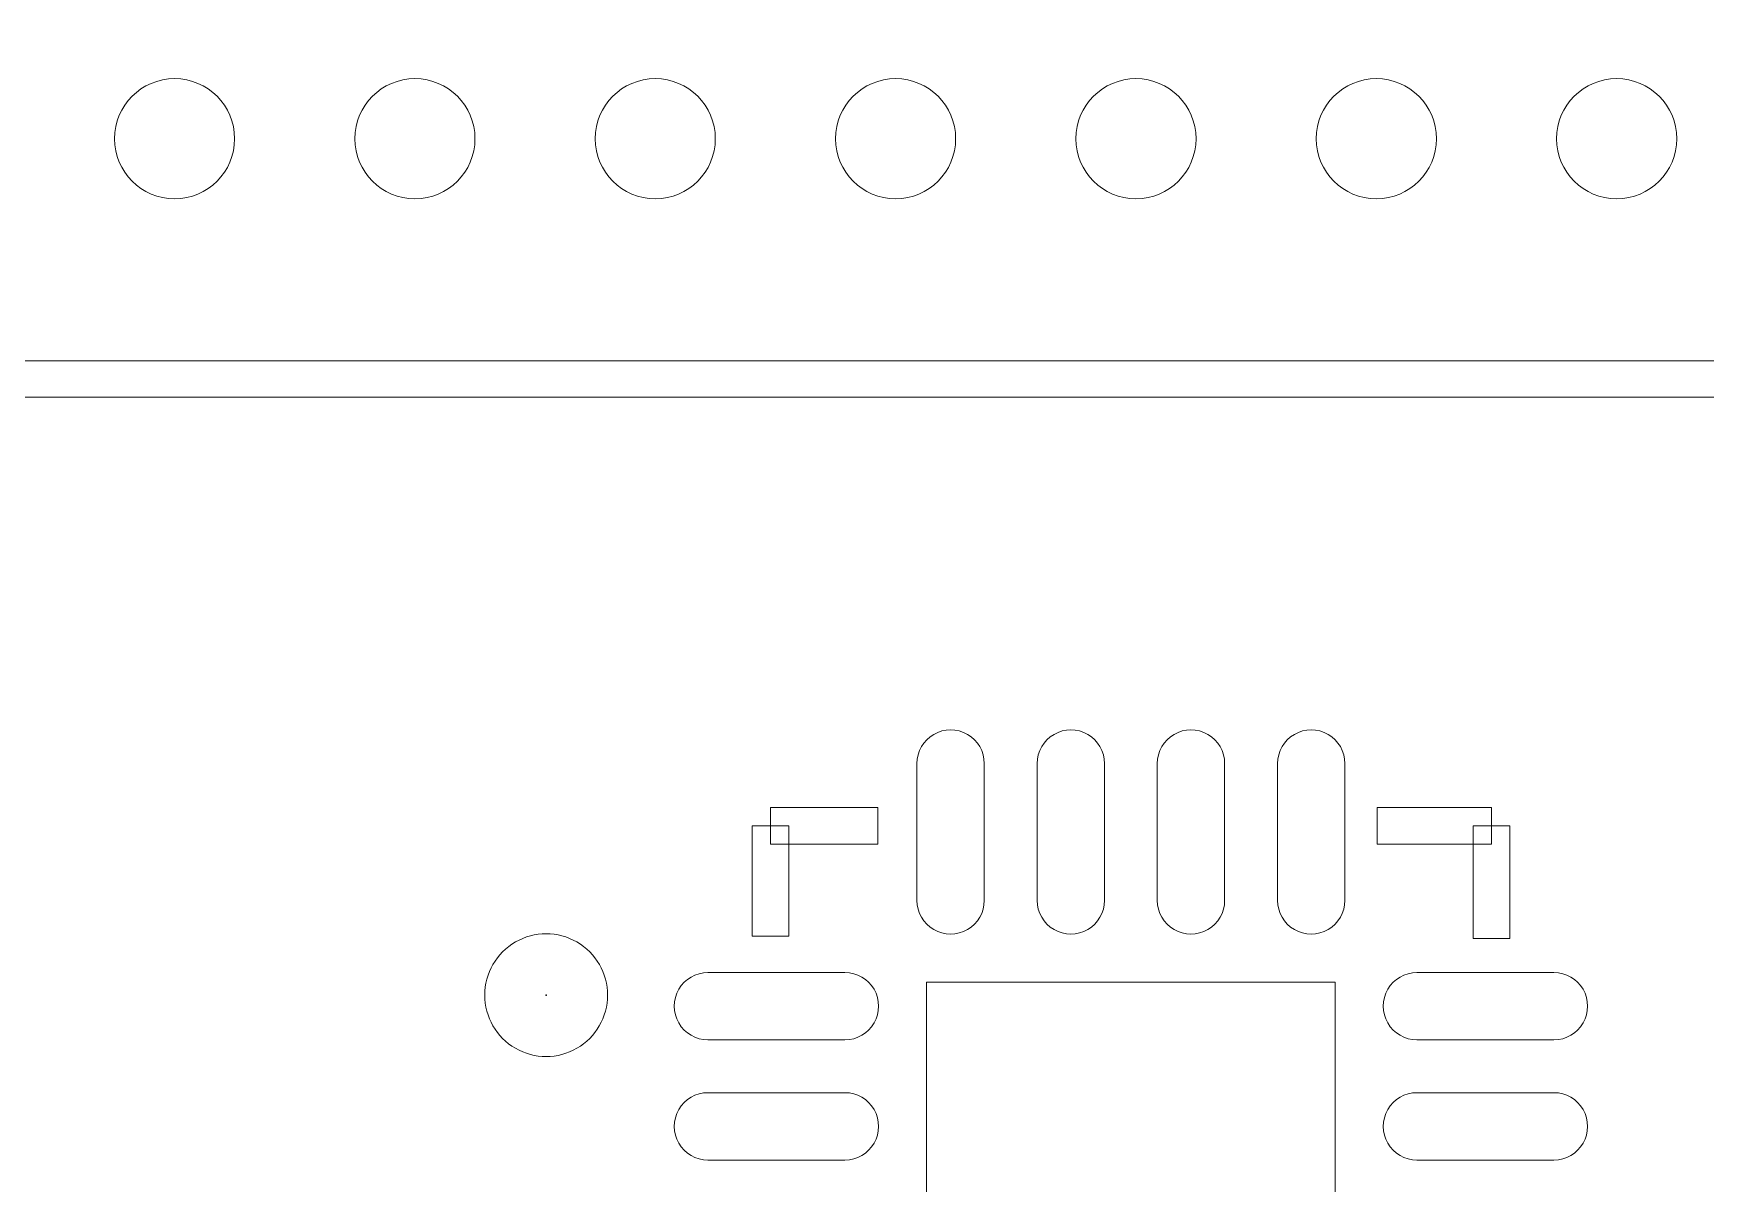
# Model space of a CAD drawing. Header units: millimetres. Extents: x -53.6 to 42.1, y -42.3 to 19.5.
# Drawn here: x -20.45 to -13.49, y -37.49 to -32.7 of the extents above; entities that cross this region are included whole.
import ezdxf

# ---------------------------------------------------------------- set-up
doc = ezdxf.new("R2010")
doc.units = ezdxf.units.MM
doc.header["$MEASUREMENT"] = 0
for name, color, linetype in [('BG_OUTLINE', 7, 'Continuous'), ('PG_SILKSCREEN_TOP', 7, 'Continuous'), ('PIN_TOP', 7, 'Continuous')]:
    doc.layers.add(name, color=color, linetype=linetype)

msp = doc.modelspace()

# ---------------------------------------------------------------- linework, layer by layer
at = {"layer": 'BG_OUTLINE', "color": 3, "lineweight": 9}
msp.add_open_spline([(-35.58, -42.2737), (-35.58, -42.2737), (-35.58, 2.7261), (-35.58, 2.7261), (-35.58, 2.7261), (-35.58, 2.7261), (19.4199, 2.7261), (19.4199, 2.7261), (19.4199, 2.7261), (19.4199, 2.7261), (19.4199, -42.2737), (19.4199, -42.2737), (19.4199, -42.2737), (19.4199, -42.2737), (-35.58, -42.2737), (-35.58, -42.2737)], degree=3, knots=[0, 0, 0, 0, 0.25, 0.25, 0.25, 0.25, 0.5, 0.5, 0.5, 0.5, 0.75, 0.75, 0.75, 0.75, 1, 1, 1, 1], dxfattribs=at)
at = {"layer": 'PG_SILKSCREEN_TOP', "color": 6, "lineweight": 9}
for points, knots in [([(-26.8617, -34.2158), (-26.8617, -34.2158), (-26.8617, -34.0634), (-26.8617, -34.0634), (-26.8617, -34.0634), (-26.8617, -34.0634), (-3.8615, -34.0634), (-3.8615, -34.0634), (-3.8615, -34.0634), (-3.8615, -34.0634), (-3.8615, -34.2158), (-3.8615, -34.2158), (-3.8615, -34.2158), (-3.8615, -34.2158), (-26.8617, -34.2158), (-26.8617, -34.2158)], [0, 0, 0, 0, 0.25, 0.25, 0.25, 0.25, 0.5, 0.5, 0.5, 0.5, 0.75, 0.75, 0.75, 0.75, 1, 1, 1, 1]), ([(-16.9354, -35.9232), (-16.9354, -35.9232), (-16.9354, -36.0756), (-16.9354, -36.0756), (-16.9354, -36.0756), (-16.9354, -36.0756), (-17.3827, -36.0756), (-17.3827, -36.0756), (-17.3827, -36.0756), (-17.3827, -36.0756), (-17.3827, -35.9232), (-17.3827, -35.9232), (-17.3827, -35.9232), (-17.3827, -35.9232), (-16.9354, -35.9232), (-16.9354, -35.9232)], [0, 0, 0, 0, 0.25, 0.25, 0.25, 0.25, 0.5, 0.5, 0.5, 0.5, 0.75, 0.75, 0.75, 0.75, 1, 1, 1, 1]), ([(-14.3824, -35.9232), (-14.3824, -35.9232), (-14.3824, -36.0756), (-14.3824, -36.0756), (-14.3824, -36.0756), (-14.3824, -36.0756), (-14.8574, -36.0756), (-14.8574, -36.0756), (-14.8574, -36.0756), (-14.8574, -36.0756), (-14.8574, -35.9232), (-14.8574, -35.9232), (-14.8574, -35.9232), (-14.8574, -35.9232), (-14.3824, -35.9232), (-14.3824, -35.9232)], [0, 0, 0, 0, 0.25, 0.25, 0.25, 0.25, 0.5, 0.5, 0.5, 0.5, 0.75, 0.75, 0.75, 0.75, 1, 1, 1, 1]), ([(-17.4589, -35.9994), (-17.4589, -35.9994), (-17.3065, -35.9994), (-17.3065, -35.9994), (-17.3065, -35.9994), (-17.3065, -35.9994), (-17.3065, -36.4581), (-17.3065, -36.4581), (-17.3065, -36.4581), (-17.3065, -36.4581), (-17.4589, -36.4581), (-17.4589, -36.4581), (-17.4589, -36.4581), (-17.4589, -36.4581), (-17.4589, -35.9994), (-17.4589, -35.9994)], [0, 0, 0, 0, 0.25, 0.25, 0.25, 0.25, 0.5, 0.5, 0.5, 0.5, 0.75, 0.75, 0.75, 0.75, 1, 1, 1, 1]), ([(-14.3062, -36.4673), (-14.3062, -36.4673), (-14.4586, -36.4673), (-14.4586, -36.4673), (-14.4586, -36.4673), (-14.4586, -36.4673), (-14.4586, -35.9994), (-14.4586, -35.9994), (-14.4586, -35.9994), (-14.4586, -35.9994), (-14.3062, -35.9994), (-14.3062, -35.9994), (-14.3062, -35.9994), (-14.3062, -35.9994), (-14.3062, -36.4673), (-14.3062, -36.4673)], [0, 0, 0, 0, 0.25, 0.25, 0.25, 0.25, 0.5, 0.5, 0.5, 0.5, 0.75, 0.75, 0.75, 0.75, 1, 1, 1, 1]), ([(-18.5711, -36.7034), (-18.5711, -36.6121), (-18.5224, -36.5278), (-18.4433, -36.4821), (-18.4433, -36.4821), (-18.3642, -36.4365), (-18.2668, -36.4365), (-18.1878, -36.4822), (-18.1878, -36.4822), (-18.1087, -36.5278), (-18.06, -36.6122), (-18.0601, -36.7035)], [0, 0, 0, 0, 0.333333, 0.333333, 0.333333, 0.333333, 0.666667, 0.666667, 0.666667, 0.666667, 1, 1, 1, 1]), ([(-18.0601, -36.7035), (-18.0601, -36.7948), (-18.1088, -36.8791), (-18.1878, -36.9247), (-18.1878, -36.9247), (-18.2669, -36.9704), (-18.3643, -36.9704), (-18.4434, -36.9247), (-18.4434, -36.9247), (-18.5224, -36.879), (-18.5711, -36.7947), (-18.5711, -36.7034)], [0, 0, 0, 0, 0.333333, 0.333333, 0.333333, 0.333333, 0.666667, 0.666667, 0.666667, 0.666667, 1, 1, 1, 1]), ([(-18.314, -36.7034), (-18.314, -36.7029), (-18.3143, -36.7024), (-18.3148, -36.7021), (-18.3148, -36.7021), (-18.3153, -36.7018), (-18.3159, -36.7018), (-18.3163, -36.7021), (-18.3163, -36.7021), (-18.3168, -36.7024), (-18.3171, -36.7029), (-18.3171, -36.7034)], [0, 0, 0, 0, 0.333333, 0.333333, 0.333333, 0.333333, 0.666667, 0.666667, 0.666667, 0.666667, 1, 1, 1, 1]), ([(-18.3171, -36.7034), (-18.3171, -36.704), (-18.3168, -36.7045), (-18.3163, -36.7047), (-18.3163, -36.7047), (-18.3159, -36.705), (-18.3153, -36.705), (-18.3148, -36.7047), (-18.3148, -36.7047), (-18.3143, -36.7045), (-18.3141, -36.704), (-18.314, -36.7034)], [0, 0, 0, 0, 0.333333, 0.333333, 0.333333, 0.333333, 0.666667, 0.666667, 0.666667, 0.666667, 1, 1, 1, 1])]:
    msp.add_open_spline(points, degree=3, knots=knots, dxfattribs=at)
at = {"layer": 'PIN_TOP', "lineweight": 9}
for points, knots in [([(-19.6117, -33.1396), (-19.6117, -33.0015), (-19.7236, -32.8896), (-19.8616, -32.8896), (-19.8616, -32.8896), (-19.9997, -32.8896), (-20.1116, -33.0015), (-20.1116, -33.1395), (-20.1116, -33.1395), (-20.1116, -33.2776), (-19.9997, -33.3895), (-19.8617, -33.3895), (-19.8617, -33.3895), (-19.7236, -33.3895), (-19.6117, -33.2776), (-19.6117, -33.1396)], [0, 0, 0, 0, 0.25, 0.25, 0.25, 0.25, 0.5, 0.5, 0.5, 0.5, 0.75, 0.75, 0.75, 0.75, 1, 1, 1, 1]), ([(-18.6117, -33.1396), (-18.6117, -33.0015), (-18.7236, -32.8896), (-18.8616, -32.8896), (-18.8616, -32.8896), (-18.9997, -32.8896), (-19.1116, -33.0015), (-19.1116, -33.1395), (-19.1116, -33.1395), (-19.1116, -33.2776), (-18.9997, -33.3895), (-18.8617, -33.3895), (-18.8617, -33.3895), (-18.7236, -33.3895), (-18.6117, -33.2776), (-18.6117, -33.1396)], [0, 0, 0, 0, 0.25, 0.25, 0.25, 0.25, 0.5, 0.5, 0.5, 0.5, 0.75, 0.75, 0.75, 0.75, 1, 1, 1, 1]), ([(-17.6117, -33.1396), (-17.6117, -33.0015), (-17.7236, -32.8896), (-17.8616, -32.8896), (-17.8616, -32.8896), (-17.9997, -32.8896), (-18.1116, -33.0015), (-18.1116, -33.1395), (-18.1116, -33.1395), (-18.1116, -33.2776), (-17.9997, -33.3895), (-17.8617, -33.3895), (-17.8617, -33.3895), (-17.7236, -33.3895), (-17.6117, -33.2776), (-17.6117, -33.1396)], [0, 0, 0, 0, 0.25, 0.25, 0.25, 0.25, 0.5, 0.5, 0.5, 0.5, 0.75, 0.75, 0.75, 0.75, 1, 1, 1, 1]), ([(-16.6117, -33.1396), (-16.6117, -33.0015), (-16.7236, -32.8896), (-16.8616, -32.8896), (-16.8616, -32.8896), (-16.9997, -32.8896), (-17.1116, -33.0015), (-17.1116, -33.1395), (-17.1116, -33.1395), (-17.1116, -33.2776), (-16.9997, -33.3895), (-16.8617, -33.3895), (-16.8617, -33.3895), (-16.7236, -33.3895), (-16.6117, -33.2776), (-16.6117, -33.1396)], [0, 0, 0, 0, 0.25, 0.25, 0.25, 0.25, 0.5, 0.5, 0.5, 0.5, 0.75, 0.75, 0.75, 0.75, 1, 1, 1, 1]), ([(-15.6117, -33.1396), (-15.6117, -33.0015), (-15.7236, -32.8896), (-15.8616, -32.8896), (-15.8616, -32.8896), (-15.9997, -32.8896), (-16.1116, -33.0015), (-16.1116, -33.1395), (-16.1116, -33.1395), (-16.1116, -33.2776), (-15.9997, -33.3895), (-15.8617, -33.3895), (-15.8617, -33.3895), (-15.7236, -33.3895), (-15.6117, -33.2776), (-15.6117, -33.1396)], [0, 0, 0, 0, 0.25, 0.25, 0.25, 0.25, 0.5, 0.5, 0.5, 0.5, 0.75, 0.75, 0.75, 0.75, 1, 1, 1, 1]), ([(-14.6115, -33.1396), (-14.6115, -33.0015), (-14.7234, -32.8896), (-14.8614, -32.8896), (-14.8614, -32.8896), (-14.9995, -32.8896), (-15.1114, -33.0015), (-15.1114, -33.1395), (-15.1114, -33.1395), (-15.1114, -33.2776), (-14.9995, -33.3895), (-14.8615, -33.3895), (-14.8615, -33.3895), (-14.7234, -33.3895), (-14.6115, -33.2776), (-14.6115, -33.1396)], [0, 0, 0, 0, 0.25, 0.25, 0.25, 0.25, 0.5, 0.5, 0.5, 0.5, 0.75, 0.75, 0.75, 0.75, 1, 1, 1, 1]), ([(-13.6115, -33.1396), (-13.6115, -33.0015), (-13.7234, -32.8896), (-13.8614, -32.8896), (-13.8614, -32.8896), (-13.9995, -32.8896), (-14.1114, -33.0015), (-14.1114, -33.1395), (-14.1114, -33.1395), (-14.1114, -33.2776), (-13.9995, -33.3895), (-13.8615, -33.3895), (-13.8615, -33.3895), (-13.7234, -33.3895), (-13.6115, -33.2776), (-13.6115, -33.1396)], [0, 0, 0, 0, 0.25, 0.25, 0.25, 0.25, 0.5, 0.5, 0.5, 0.5, 0.75, 0.75, 0.75, 0.75, 1, 1, 1, 1]), ([(-16.7728, -36.3094), (-16.7728, -36.3094), (-16.7728, -35.7395), (-16.7728, -35.7395), (-16.7728, -35.7395), (-16.7728, -35.6894), (-16.746, -35.6432), (-16.7027, -35.6182), (-16.7027, -35.6182), (-16.6594, -35.5931), (-16.6059, -35.5931), (-16.5626, -35.6182), (-16.5626, -35.6182), (-16.5193, -35.6432), (-16.4926, -35.6894), (-16.4926, -35.7395), (-16.4926, -35.7395), (-16.4926, -35.7395), (-16.4926, -36.3094), (-16.4926, -36.3094), (-16.4926, -36.3094), (-16.4926, -36.3595), (-16.5193, -36.4057), (-16.5626, -36.4307), (-16.5626, -36.4307), (-16.6059, -36.4558), (-16.6594, -36.4558), (-16.7027, -36.4307), (-16.7027, -36.4307), (-16.746, -36.4057), (-16.7728, -36.3595), (-16.7728, -36.3094)], [0, 0, 0, 0, 0.125, 0.125, 0.125, 0.125, 0.25, 0.25, 0.25, 0.25, 0.375, 0.375, 0.375, 0.375, 0.5, 0.5, 0.5, 0.5, 0.625, 0.625, 0.625, 0.625, 0.75, 0.75, 0.75, 0.75, 0.875, 0.875, 0.875, 0.875, 1, 1, 1, 1]), ([(-16.2726, -36.3094), (-16.2726, -36.3094), (-16.2726, -35.7395), (-16.2726, -35.7395), (-16.2726, -35.7395), (-16.2726, -35.6894), (-16.2458, -35.6432), (-16.2025, -35.6182), (-16.2025, -35.6182), (-16.1592, -35.5931), (-16.1057, -35.5931), (-16.0624, -35.6182), (-16.0624, -35.6182), (-16.0191, -35.6432), (-15.9924, -35.6894), (-15.9924, -35.7395), (-15.9924, -35.7395), (-15.9924, -35.7395), (-15.9924, -36.3094), (-15.9924, -36.3094), (-15.9924, -36.3094), (-15.9924, -36.3595), (-16.0191, -36.4057), (-16.0624, -36.4307), (-16.0624, -36.4307), (-16.1057, -36.4558), (-16.1592, -36.4558), (-16.2025, -36.4307), (-16.2025, -36.4307), (-16.2458, -36.4057), (-16.2726, -36.3595), (-16.2726, -36.3094)], [0, 0, 0, 0, 0.125, 0.125, 0.125, 0.125, 0.25, 0.25, 0.25, 0.25, 0.375, 0.375, 0.375, 0.375, 0.5, 0.5, 0.5, 0.5, 0.625, 0.625, 0.625, 0.625, 0.75, 0.75, 0.75, 0.75, 0.875, 0.875, 0.875, 0.875, 1, 1, 1, 1]), ([(-15.7728, -36.3094), (-15.7728, -36.3094), (-15.7728, -35.7395), (-15.7728, -35.7395), (-15.7728, -35.7395), (-15.7728, -35.6894), (-15.746, -35.6432), (-15.7027, -35.6182), (-15.7027, -35.6182), (-15.6594, -35.5931), (-15.6059, -35.5931), (-15.5626, -35.6182), (-15.5626, -35.6182), (-15.5193, -35.6432), (-15.4926, -35.6894), (-15.4926, -35.7395), (-15.4926, -35.7395), (-15.4926, -35.7395), (-15.4926, -36.3094), (-15.4926, -36.3094), (-15.4926, -36.3094), (-15.4926, -36.3595), (-15.5193, -36.4057), (-15.5626, -36.4307), (-15.5626, -36.4307), (-15.6059, -36.4558), (-15.6594, -36.4558), (-15.7027, -36.4307), (-15.7027, -36.4307), (-15.746, -36.4057), (-15.7728, -36.3595), (-15.7728, -36.3094)], [0, 0, 0, 0, 0.125, 0.125, 0.125, 0.125, 0.25, 0.25, 0.25, 0.25, 0.375, 0.375, 0.375, 0.375, 0.5, 0.5, 0.5, 0.5, 0.625, 0.625, 0.625, 0.625, 0.75, 0.75, 0.75, 0.75, 0.875, 0.875, 0.875, 0.875, 1, 1, 1, 1]), ([(-15.2726, -36.3094), (-15.2726, -36.3094), (-15.2726, -35.7395), (-15.2726, -35.7395), (-15.2726, -35.7395), (-15.2726, -35.6894), (-15.2458, -35.6432), (-15.2025, -35.6182), (-15.2025, -35.6182), (-15.1592, -35.5931), (-15.1057, -35.5931), (-15.0624, -35.6182), (-15.0624, -35.6182), (-15.0191, -35.6432), (-14.9924, -35.6894), (-14.9924, -35.7395), (-14.9924, -35.7395), (-14.9924, -35.7395), (-14.9924, -36.3094), (-14.9924, -36.3094), (-14.9924, -36.3094), (-14.9924, -36.3595), (-15.0191, -36.4057), (-15.0624, -36.4307), (-15.0624, -36.4307), (-15.1057, -36.4558), (-15.1592, -36.4558), (-15.2025, -36.4307), (-15.2025, -36.4307), (-15.2458, -36.4057), (-15.2726, -36.3595), (-15.2726, -36.3094)], [0, 0, 0, 0, 0.125, 0.125, 0.125, 0.125, 0.25, 0.25, 0.25, 0.25, 0.375, 0.375, 0.375, 0.375, 0.5, 0.5, 0.5, 0.5, 0.625, 0.625, 0.625, 0.625, 0.75, 0.75, 0.75, 0.75, 0.875, 0.875, 0.875, 0.875, 1, 1, 1, 1]), ([(-17.0726, -36.8895), (-17.0726, -36.8895), (-17.6425, -36.8895), (-17.6425, -36.8895), (-17.6425, -36.8895), (-17.6926, -36.8895), (-17.7388, -36.8627), (-17.7638, -36.8194), (-17.7638, -36.8194), (-17.7889, -36.7761), (-17.7889, -36.7226), (-17.7638, -36.6793), (-17.7638, -36.6793), (-17.7388, -36.636), (-17.6926, -36.6093), (-17.6425, -36.6093), (-17.6425, -36.6093), (-17.6425, -36.6093), (-17.0726, -36.6093), (-17.0726, -36.6093), (-17.0726, -36.6093), (-17.0225, -36.6093), (-16.9763, -36.636), (-16.9513, -36.6793), (-16.9513, -36.6793), (-16.9262, -36.7226), (-16.9262, -36.7761), (-16.9513, -36.8194), (-16.9513, -36.8194), (-16.9763, -36.8627), (-17.0225, -36.8895), (-17.0726, -36.8895)], [0, 0, 0, 0, 0.125, 0.125, 0.125, 0.125, 0.25, 0.25, 0.25, 0.25, 0.375, 0.375, 0.375, 0.375, 0.5, 0.5, 0.5, 0.5, 0.625, 0.625, 0.625, 0.625, 0.75, 0.75, 0.75, 0.75, 0.875, 0.875, 0.875, 0.875, 1, 1, 1, 1]), ([(-16.7326, -36.6495), (-16.7326, -36.6495), (-15.0326, -36.6495), (-15.0326, -36.6495), (-15.0326, -36.6495), (-15.0326, -36.6495), (-15.0326, -38.3495), (-15.0326, -38.3495), (-15.0326, -38.3495), (-15.0326, -38.3495), (-16.7326, -38.3495), (-16.7326, -38.3495), (-16.7326, -38.3495), (-16.7326, -38.3495), (-16.7326, -36.6495), (-16.7326, -36.6495)], [0, 0, 0, 0, 0.25, 0.25, 0.25, 0.25, 0.5, 0.5, 0.5, 0.5, 0.75, 0.75, 0.75, 0.75, 1, 1, 1, 1]), ([(-14.1226, -36.8895), (-14.1226, -36.8895), (-14.6925, -36.8895), (-14.6925, -36.8895), (-14.6925, -36.8895), (-14.7426, -36.8895), (-14.7888, -36.8627), (-14.8138, -36.8194), (-14.8138, -36.8194), (-14.8389, -36.7761), (-14.8389, -36.7226), (-14.8138, -36.6793), (-14.8138, -36.6793), (-14.7888, -36.636), (-14.7426, -36.6093), (-14.6925, -36.6093), (-14.6925, -36.6093), (-14.6925, -36.6093), (-14.1226, -36.6093), (-14.1226, -36.6093), (-14.1226, -36.6093), (-14.0725, -36.6093), (-14.0263, -36.636), (-14.0013, -36.6793), (-14.0013, -36.6793), (-13.9762, -36.7226), (-13.9762, -36.7761), (-14.0013, -36.8194), (-14.0013, -36.8194), (-14.0263, -36.8627), (-14.0725, -36.8895), (-14.1226, -36.8895)], [0, 0, 0, 0, 0.125, 0.125, 0.125, 0.125, 0.25, 0.25, 0.25, 0.25, 0.375, 0.375, 0.375, 0.375, 0.5, 0.5, 0.5, 0.5, 0.625, 0.625, 0.625, 0.625, 0.75, 0.75, 0.75, 0.75, 0.875, 0.875, 0.875, 0.875, 1, 1, 1, 1]), ([(-17.0726, -37.3897), (-17.0726, -37.3897), (-17.6425, -37.3897), (-17.6425, -37.3897), (-17.6425, -37.3897), (-17.6926, -37.3897), (-17.7388, -37.3629), (-17.7638, -37.3196), (-17.7638, -37.3196), (-17.7889, -37.2763), (-17.7889, -37.2228), (-17.7638, -37.1795), (-17.7638, -37.1795), (-17.7388, -37.1362), (-17.6926, -37.1095), (-17.6425, -37.1095), (-17.6425, -37.1095), (-17.6425, -37.1095), (-17.0726, -37.1095), (-17.0726, -37.1095), (-17.0726, -37.1095), (-17.0225, -37.1095), (-16.9763, -37.1362), (-16.9513, -37.1795), (-16.9513, -37.1795), (-16.9262, -37.2228), (-16.9262, -37.2763), (-16.9513, -37.3196), (-16.9513, -37.3196), (-16.9763, -37.3629), (-17.0225, -37.3897), (-17.0726, -37.3897)], [0, 0, 0, 0, 0.125, 0.125, 0.125, 0.125, 0.25, 0.25, 0.25, 0.25, 0.375, 0.375, 0.375, 0.375, 0.5, 0.5, 0.5, 0.5, 0.625, 0.625, 0.625, 0.625, 0.75, 0.75, 0.75, 0.75, 0.875, 0.875, 0.875, 0.875, 1, 1, 1, 1]), ([(-14.1226, -37.3897), (-14.1226, -37.3897), (-14.6925, -37.3897), (-14.6925, -37.3897), (-14.6925, -37.3897), (-14.7426, -37.3897), (-14.7888, -37.3629), (-14.8138, -37.3196), (-14.8138, -37.3196), (-14.8389, -37.2763), (-14.8389, -37.2228), (-14.8138, -37.1795), (-14.8138, -37.1795), (-14.7888, -37.1362), (-14.7426, -37.1095), (-14.6925, -37.1095), (-14.6925, -37.1095), (-14.6925, -37.1095), (-14.1226, -37.1095), (-14.1226, -37.1095), (-14.1226, -37.1095), (-14.0725, -37.1095), (-14.0263, -37.1362), (-14.0013, -37.1795), (-14.0013, -37.1795), (-13.9762, -37.2228), (-13.9762, -37.2763), (-14.0013, -37.3196), (-14.0013, -37.3196), (-14.0263, -37.3629), (-14.0725, -37.3897), (-14.1226, -37.3897)], [0, 0, 0, 0, 0.125, 0.125, 0.125, 0.125, 0.25, 0.25, 0.25, 0.25, 0.375, 0.375, 0.375, 0.375, 0.5, 0.5, 0.5, 0.5, 0.625, 0.625, 0.625, 0.625, 0.75, 0.75, 0.75, 0.75, 0.875, 0.875, 0.875, 0.875, 1, 1, 1, 1])]:
    msp.add_open_spline(points, degree=3, knots=knots, dxfattribs=at)

doc.saveas('drawing.dxf')
